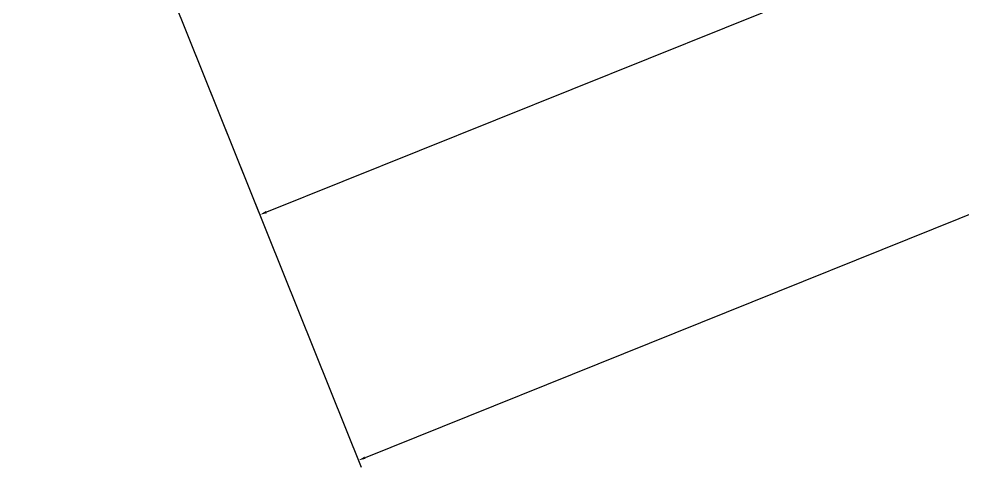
# Model space of a CAD drawing. Header units: millimetres. Extents: x 405522 to 410309, y 2303080 to 2310223.
# Drawn here: x 407089 to 407481.1, y 2305700.6 to 2305886.7 of the extents above; entities that cross this region are included whole.
import ezdxf

# ---------------------------------------------------------------- set-up
doc = ezdxf.new("R2010")
doc.units = ezdxf.units.MM
doc.header["$LTSCALE"] = 10
doc.header["$MEASUREMENT"] = 0
doc.layers.get('Defpoints').update_dxf_attribs({"linetype": 'CONTINUOUS'})
doc.layers.add('Hatch', color=8, linetype='CONTINUOUS')
doc.styles.add('TextH', font='vntimeh.shx', dxfattribs={"width": 0.75})
doc.dimstyles.new('D2', dxfattribs={"dimscale": 2, "dimtxt": 1.8, "dimasz": 1.5, "dimexe": 1.5, "dimexo": 2, "dimgap": 1, "dimtad": 1, "dimdec": 1, "dimdsep": 46, "dimtxsty": 'TextH', "dimcen": 2.5, "dimclrd": 4, "dimclre": 4, "dimclrt": 7, "dimadec": 1, "dimazin": 2, "dimtfac": 1, "dimtdec": 1, "dimtmove": 1, "dimatfit": 0, "dimfxl": 0.25, "dimtolj": 1, "dimtzin": 0, "dimlwd": -1, "dimlwe": -1, "dimarcsym": 0})

# ---------------------------------------------------------------- blocks, each defined once
blk = doc.blocks.new('*D51')
at = {"layer": 'Defpoints', "color": 0, "linetype": 'Continuous'}
for p in [(407800.2481194643, 2306340.073479452), (407088.9799997695, 2306054.363999907), (407229.9520651994, 2305703.416820739)]:
    blk.add_point(p, dxfattribs=at)
at = {"layer": 'Hatch', "color": 4, "linetype": 'Continuous'}
for p, q in [((407801.739089063, 2306336.361740014), (407942.3384120931, 2305986.342495706)), ((407090.4709693682, 2306050.652260469), (407231.0702923984, 2305700.633016161)), ((407938.4363803156, 2305988.008073085), (407232.7358697781, 2305704.535047939))]:
    blk.add_line(p, q, dxfattribs=at)
for points in [[(407938.2500091158, 2305988.472040515), (407938.6227515155, 2305987.544105656), (407941.220184894, 2305989.126300284)], [(407232.5494985783, 2305704.999015369), (407232.922240978, 2305704.071080509), (407229.9520651994, 2305703.416820739)]]:
    blk.add_solid(points, dxfattribs=at)
at = {"layer": 'Hatch', "color": 7, "linetype": 'Continuous', "insert": (407584.1697039279, 2305849.797712978), "char_height": 3.6, "attachment_point": 5, "rotation": 21.88484791204214, "style": 'TextH'}
blk.add_mtext('\\A1;766.5', dxfattribs=at)
blk = doc.blocks.new('*D53')
at = {"layer": 'Defpoints', "color": 0, "linetype": 'Continuous'}
for p in [(407800.2481194643, 2306340.073479452), (407088.9800000476, 2306054.363999872), (407189.0017923999, 2305805.361718773)]:
    blk.add_point(p, dxfattribs=at)
at = {"layer": 'Hatch', "color": 4, "linetype": 'Continuous'}
for p, q in [((407801.7390890637, 2306336.361740015), (407901.3881390162, 2306088.287393774)), ((407897.4861072381, 2306089.952971153), (407191.7855969782, 2305806.479945973)), ((407090.4709696471, 2306050.652260435), (407190.1200195996, 2305802.577914195))]:
    blk.add_line(p, q, dxfattribs=at)
for points in [[(407897.2997360382, 2306090.416938583), (407897.6724784381, 2306089.489003723), (407900.2699118166, 2306091.071198353)], [(407191.5992257782, 2305806.943913402), (407191.9719681782, 2305806.015978543), (407189.0017923999, 2305805.361718773)]]:
    blk.add_solid(points, dxfattribs=at)
at = {"layer": 'Hatch', "color": 7, "linetype": 'Continuous', "insert": (407543.2194309888, 2305951.742611029), "char_height": 3.6, "attachment_point": 5, "rotation": 21.88484792220215, "style": 'TextH'}
blk.add_mtext('\\A1;766.5', dxfattribs=at)

msp = doc.modelspace()

# ---------------------------------------------------------------- dimensions: what is measured, and where the dimension line sits
at = {"layer": 'Hatch', "linetype": 'Continuous'}
for p2, distance, picture, middle in [((407088.9799997697, 2306054.363999907), 378.20238735031955, '*D51', (407584.1697039279, 2305849.797712978)), ((407088.9800000474, 2306054.363999872), 268.3402596293669, '*D53', (407543.2194309888, 2305951.742611029))]:
    dim = msp.add_aligned_dim(p1=(407800.2481194641, 2306340.073479452), p2=p2, distance=distance, dimstyle='D2', dxfattribs=at)
    dim.commit()
    dim.dimension.update_dxf_attribs({"geometry": picture, "text_midpoint": middle})

doc.saveas('drawing.dxf')
